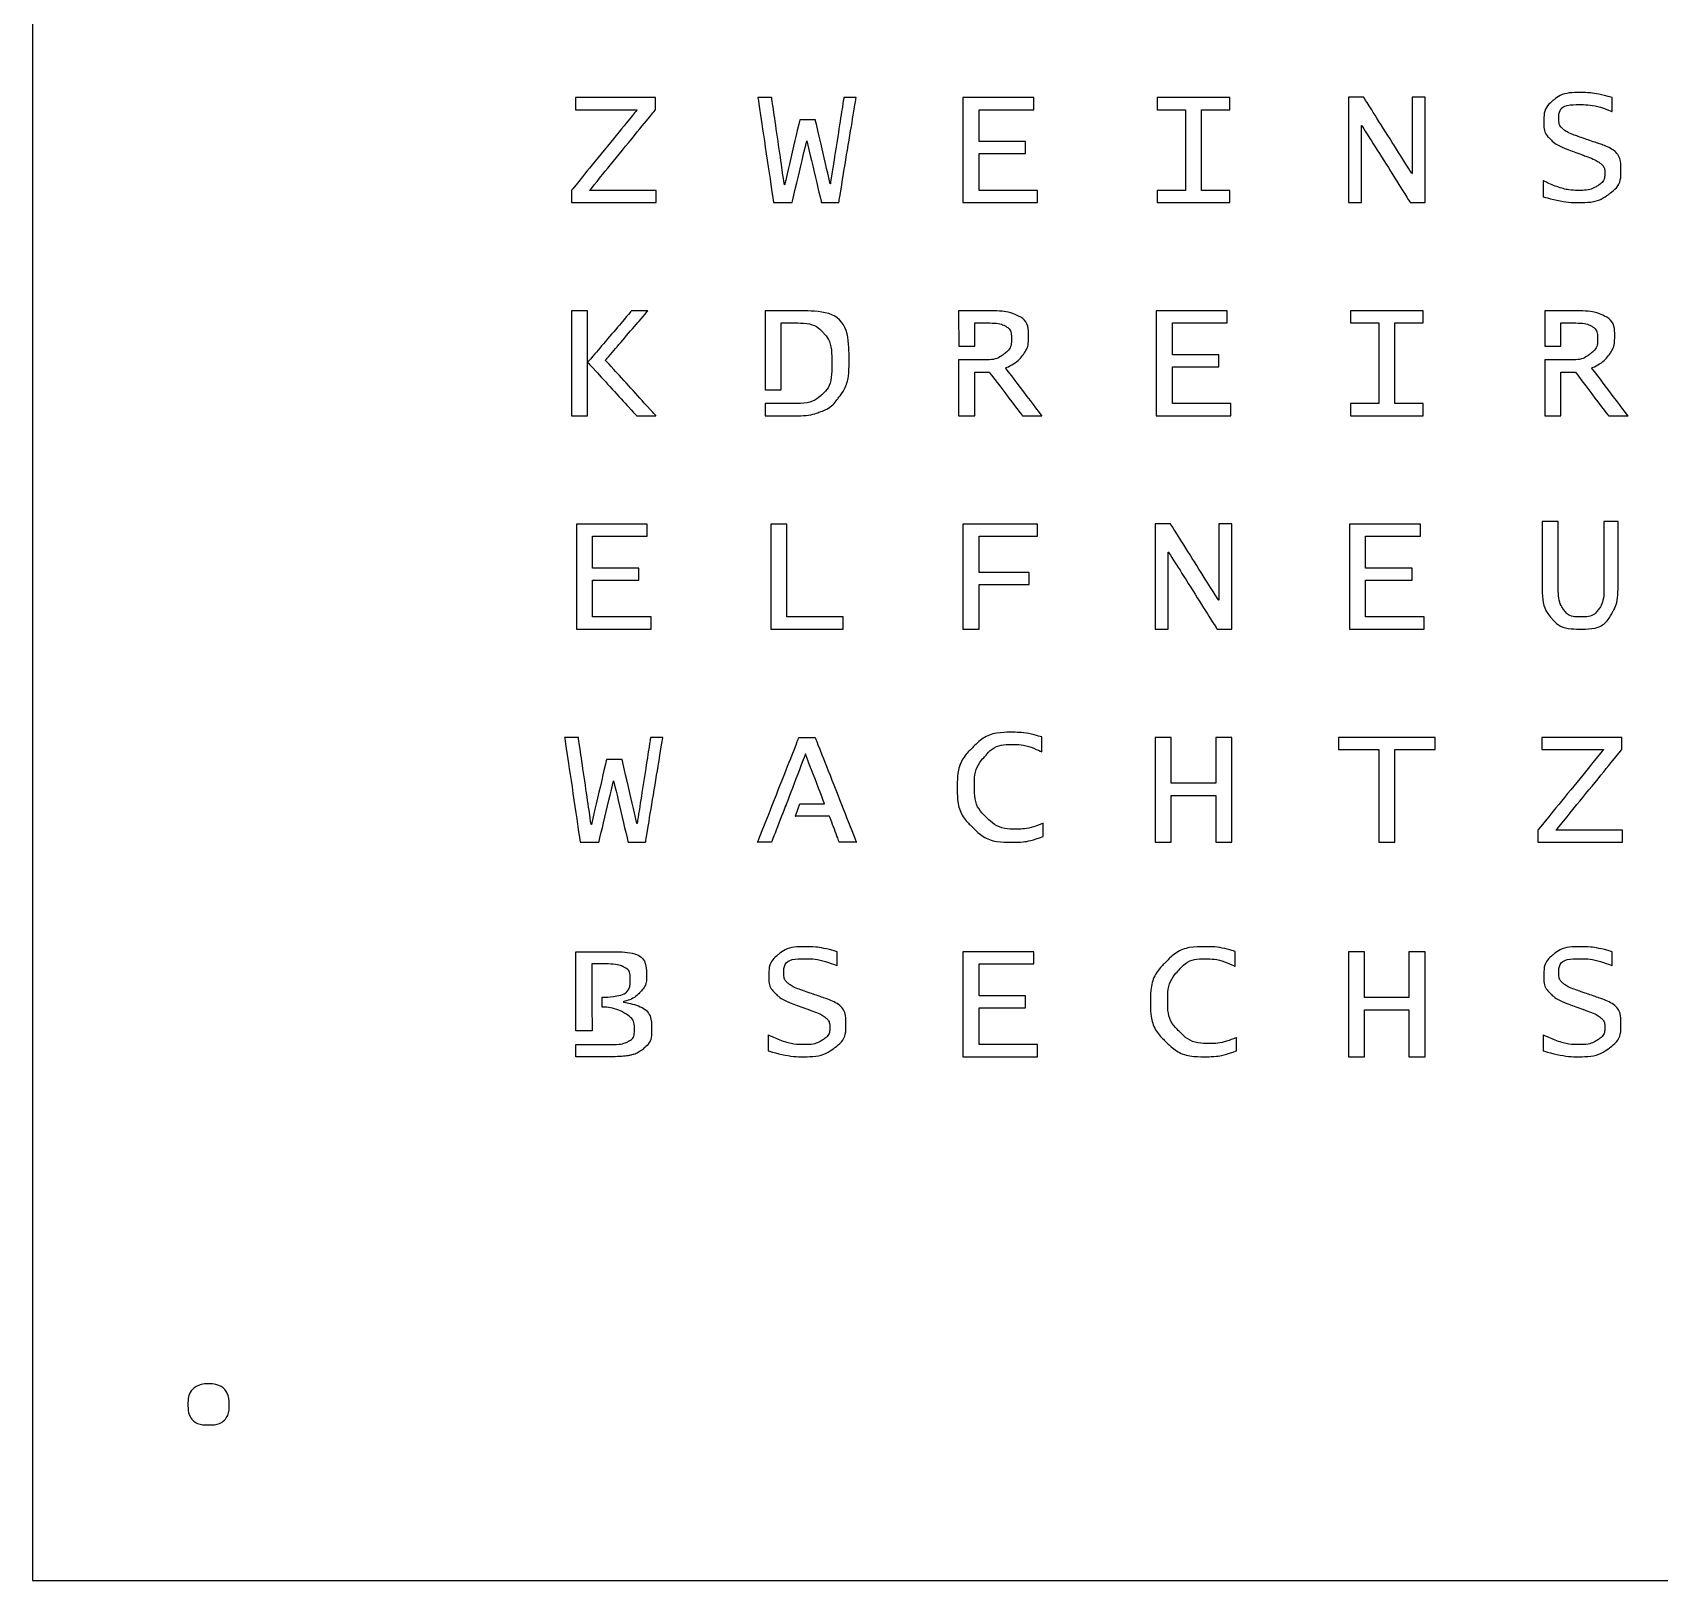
# Model space of a CAD drawing. Header units: centimetres. Extents: x -227 to 223, y -225 to 225.
# Drawn here: x -227.3 to 9.2, y -224.7 to 0.3 of the extents above; entities that cross this region are included whole.
import ezdxf

# ---------------------------------------------------------------- set-up
doc = ezdxf.new("R2010")
doc.units = ezdxf.units.CM
doc.header["$MEASUREMENT"] = 0
doc.layers.add('Ebene 1', color=7, linetype='CONTINUOUS')

msp = doc.modelspace()

# ---------------------------------------------------------------- linework, layer by layer
at = {"layer": 'Ebene 1'}
for points in [[(-227.3273, 225.3096), (-227.3273, 225.3096), (222.6727, 225.3096), (222.6727, 225.3096), (222.6727, 225.3096), (222.6727, 225.3096), (222.6727, -224.6904), (222.6727, -224.6904), (222.6727, -224.6904), (222.6727, -224.6904), (-227.3273, -224.6904), (-227.3273, -224.6904), (-227.3273, -224.6904), (-227.3273, -224.6904), (-227.3273, 225.3096), (-227.3273, 225.3096)], [(-148.9837, -24.3954), (-148.9837, -24.3954), (-148.9837, -22.6347), (-148.9837, -22.6347), (-148.9837, -22.6347), (-148.9837, -22.6347), (-139.4133, -10.906), (-139.4133, -10.906), (-139.4133, -10.906), (-139.4133, -10.906), (-148.3995, -10.906), (-148.3995, -10.906), (-148.3995, -10.906), (-148.3995, -10.906), (-148.3995, -9.1453), (-148.3995, -9.1453), (-148.3995, -9.1453), (-148.3995, -9.1453), (-136.7642, -9.1453), (-136.7642, -9.1453), (-136.7642, -9.1453), (-136.7642, -9.1453), (-136.7642, -10.906), (-136.7642, -10.906), (-136.7642, -10.906), (-136.7642, -10.906), (-146.3223, -22.6347), (-146.3223, -22.6347), (-146.3223, -22.6347), (-146.3223, -22.6347), (-136.6708, -22.6347), (-136.6708, -22.6347), (-136.6708, -22.6347), (-136.6708, -22.6347), (-136.6708, -24.3954), (-136.6708, -24.3954), (-136.6708, -24.3954), (-136.6708, -24.3954), (-148.9837, -24.3954), (-148.9837, -24.3954)], [(-119.5956, -24.3954), (-119.5956, -24.3954), (-121.8634, -9.1453), (-121.8634, -9.1453), (-121.8634, -9.1453), (-121.8634, -9.1453), (-119.8674, -9.1453), (-119.8674, -9.1453), (-119.8674, -9.1453), (-119.8674, -9.1453), (-118.0134, -21.8152), (-118.0134, -21.8152), (-118.0134, -21.8152), (-118.0134, -21.8152), (-117.9769, -21.8152), (-117.9769, -21.8152), (-117.9769, -21.8152), (-117.9769, -21.8152), (-115.778, -12.3665), (-115.778, -12.3665), (-115.778, -12.3665), (-115.778, -12.3665), (-113.5223, -12.3665), (-113.5223, -12.3665), (-113.5223, -12.3665), (-113.5223, -12.3665), (-111.36, -21.6732), (-111.36, -21.6732), (-111.36, -21.6732), (-111.36, -21.6732), (-111.3316, -21.6732), (-111.3316, -21.6732), (-111.3316, -21.6732), (-111.3316, -21.6732), (-109.3721, -9.1453), (-109.3721, -9.1453), (-109.3721, -9.1453), (-109.3721, -9.1453), (-107.5911, -9.1453), (-107.5911, -9.1453), (-107.5911, -9.1453), (-107.5911, -9.1453), (-110.0983, -24.3954), (-110.0983, -24.3954), (-110.0983, -24.3954), (-110.0983, -24.3954), (-112.642, -24.3954), (-112.642, -24.3954), (-112.642, -24.3954), (-112.642, -24.3954), (-114.7435, -15.4458), (-114.7435, -15.4458), (-114.7435, -15.4458), (-114.7435, -15.4458), (-114.7678, -15.4458), (-114.7678, -15.4458), (-114.7678, -15.4458), (-114.7678, -15.4458), (-116.8855, -24.3954), (-116.8855, -24.3954), (-116.8855, -24.3954), (-116.8855, -24.3954), (-119.5956, -24.3954), (-119.5956, -24.3954)], [(-92.0534, -24.3954), (-92.0534, -24.3954), (-92.0534, -9.1453), (-92.0534, -9.1453), (-92.0534, -9.1453), (-92.0534, -9.1453), (-81.7487, -9.1453), (-81.7487, -9.1453), (-81.7487, -9.1453), (-81.7487, -9.1453), (-81.7487, -10.906), (-81.7487, -10.906), (-81.7487, -10.906), (-81.7487, -10.906), (-89.7125, -10.906), (-89.7125, -10.906), (-89.7125, -10.906), (-89.7125, -10.906), (-89.7125, -15.5269), (-89.7125, -15.5269), (-89.7125, -15.5269), (-89.7125, -15.5269), (-82.9617, -15.5269), (-82.9617, -15.5269), (-82.9617, -15.5269), (-82.9617, -15.5269), (-82.9617, -17.2876), (-82.9617, -17.2876), (-82.9617, -17.2876), (-82.9617, -17.2876), (-89.7125, -17.2876), (-89.7125, -17.2876), (-89.7125, -17.2876), (-89.7125, -17.2876), (-89.7125, -22.6347), (-89.7125, -22.6347), (-89.7125, -22.6347), (-89.7125, -22.6347), (-81.201, -22.6347), (-81.201, -22.6347), (-81.201, -22.6347), (-81.201, -22.6347), (-81.201, -24.3954), (-81.201, -24.3954), (-81.201, -24.3954), (-81.201, -24.3954), (-92.0534, -24.3954), (-92.0534, -24.3954)], [(-63.8053, -24.3954), (-63.8053, -24.3954), (-63.8053, -22.6347), (-63.8053, -22.6347), (-63.8053, -22.6347), (-63.8053, -22.6347), (-59.7037, -22.6347), (-59.7037, -22.6347), (-59.7037, -22.6347), (-59.7037, -22.6347), (-59.7037, -10.906), (-59.7037, -10.906), (-59.7037, -10.906), (-59.7037, -10.906), (-63.8053, -10.906), (-63.8053, -10.906), (-63.8053, -10.906), (-63.8053, -10.906), (-63.8053, -9.1453), (-63.8053, -9.1453), (-63.8053, -9.1453), (-63.8053, -9.1453), (-53.2491, -9.1453), (-53.2491, -9.1453), (-53.2491, -9.1453), (-53.2491, -9.1453), (-53.2491, -10.906), (-53.2491, -10.906), (-53.2491, -10.906), (-53.2491, -10.906), (-57.3507, -10.906), (-57.3507, -10.906), (-57.3507, -10.906), (-57.3507, -10.906), (-57.3507, -22.6347), (-57.3507, -22.6347), (-57.3507, -22.6347), (-57.3507, -22.6347), (-53.2491, -22.6347), (-53.2491, -22.6347), (-53.2491, -22.6347), (-53.2491, -22.6347), (-53.2491, -24.3954), (-53.2491, -24.3954), (-53.2491, -24.3954), (-53.2491, -24.3954), (-63.8053, -24.3954), (-63.8053, -24.3954)], [(-36.0016, -24.3954), (-36.0016, -24.3954), (-36.0016, -9.0966), (-36.0016, -9.0966), (-36.0016, -9.0966), (-36.0016, -9.0966), (-33.7905, -9.0966), (-33.7905, -9.0966), (-33.7905, -9.0966), (-33.7905, -9.0966), (-26.7923, -20.1883), (-26.7923, -20.1883), (-26.7923, -20.1883), (-26.7923, -20.1883), (-26.768, -20.1883), (-26.768, -20.1883), (-26.768, -20.1883), (-26.768, -20.1883), (-26.768, -9.0966), (-26.768, -9.0966), (-26.768, -9.0966), (-26.768, -9.0966), (-24.8531, -9.0966), (-24.8531, -9.0966), (-24.8531, -9.0966), (-24.8531, -9.0966), (-24.8531, -24.3954), (-24.8531, -24.3954), (-24.8531, -24.3954), (-24.8531, -24.3954), (-27.0154, -24.3954), (-27.0154, -24.3954), (-27.0154, -24.3954), (-27.0154, -24.3954), (-34.0624, -13.2185), (-34.0624, -13.2185), (-34.0624, -13.2185), (-34.0624, -13.2185), (-34.0989, -13.2185), (-34.0989, -13.2185), (-34.0989, -13.2185), (-34.0989, -13.2185), (-34.0989, -24.3954), (-34.0989, -24.3954), (-34.0989, -24.3954), (-34.0989, -24.3954), (-36.0016, -24.3954), (-36.0016, -24.3954)], [(2.3438, -9.1331), (2.3438, -9.1331), (2.3438, -11.1657), (2.3438, -11.1657), (2.3438, -11.1657), (0.6237, -10.5003), (-0.9058, -10.1677), (-2.2446, -10.1677), (-2.2446, -10.1677), (-4.3623, -10.1677), (-5.4212, -10.8817), (-5.4212, -12.3057), (-5.4212, -12.3057), (-5.4212, -12.8858), (-5.2224, -13.3483), (-4.8248, -13.7013), (-4.8248, -13.7013), (-4.4313, -14.0542), (-3.697, -14.4193), (-2.6259, -14.7885), (-2.6259, -14.7885), (-2.6259, -14.7885), (-1.1289, -15.3119), (-1.1289, -15.3119), (-1.1289, -15.3119), (-1.1289, -15.3119), (0.2951, -15.8028), (0.2951, -15.8028), (0.2951, -15.8028), (2.5061, -16.5776), (3.6136, -17.8921), (3.6136, -19.7461), (3.6136, -19.7461), (3.6136, -21.1579), (3.0497, -22.2858), (1.9219, -23.1296), (1.9219, -23.1296), (0.79, -23.9735), (-0.7192, -24.3954), (-2.6138, -24.3954), (-2.6138, -24.3954), (-3.9282, -24.3954), (-5.6281, -24.1155), (-7.7134, -23.5515), (-7.7134, -23.5515), (-7.7134, -23.5515), (-7.7134, -21.231), (-7.7134, -21.231), (-7.7134, -21.231), (-5.6362, -22.1681), (-3.912, -22.6347), (-2.5448, -22.6347), (-2.5448, -22.6347), (-1.3845, -22.6347), (-0.4636, -22.4075), (0.2261, -21.9531), (0.2261, -21.9531), (0.9158, -21.4947), (1.2606, -20.8861), (1.2606, -20.1153), (1.2606, -20.1153), (1.2606, -19.5311), (1.0578, -19.0646), (0.648, -18.7238), (0.648, -18.7238), (0.2383, -18.383), (-0.6015, -17.9813), (-1.8795, -17.5107), (-1.8795, -17.5107), (-1.8795, -17.5107), (-3.4455, -16.9428), (-3.4455, -16.9428), (-3.4455, -16.9428), (-5.0074, -16.3626), (-6.0906, -15.7703), (-6.6991, -15.1577), (-6.6991, -15.1577), (-7.3036, -14.5492), (-7.6079, -13.7378), (-7.6079, -12.7235), (-7.6079, -12.7235), (-7.6079, -11.3523), (-7.1413, -10.2894), (-6.2123, -9.5348), (-6.2123, -9.5348), (-5.2792, -8.7842), (-3.9688, -8.4069), (-2.2811, -8.4069), (-2.2811, -8.4069), (-0.9099, -8.4069), (0.6318, -8.6504), (2.3438, -9.1331)], [(-148.9593, -55.3954), (-148.9593, -55.3954), (-148.9593, -40.1453), (-148.9593, -40.1453), (-148.9593, -40.1453), (-148.9593, -40.1453), (-146.6185, -40.1453), (-146.6185, -40.1453), (-146.6185, -40.1453), (-146.6185, -40.1453), (-146.6185, -47.6223), (-146.6185, -47.6223), (-146.6185, -47.6223), (-146.6185, -47.6223), (-140.2369, -40.1453), (-140.2369, -40.1453), (-140.2369, -40.1453), (-140.2369, -40.1453), (-137.8717, -40.1453), (-137.8717, -40.1453), (-137.8717, -40.1453), (-137.8717, -40.1453), (-144.0261, -47.3383), (-144.0261, -47.3383), (-144.0261, -47.3383), (-144.0261, -47.3383), (-136.6952, -55.3954), (-136.6952, -55.3954), (-136.6952, -55.3954), (-136.6952, -55.3954), (-139.4985, -55.3954), (-139.4985, -55.3954), (-139.4985, -55.3954), (-139.4985, -55.3954), (-146.6185, -47.6223), (-146.6185, -47.6223), (-146.6185, -47.6223), (-146.6185, -47.6223), (-146.6185, -55.3954), (-146.6185, -55.3954), (-146.6185, -55.3954), (-146.6185, -55.3954), (-148.9593, -55.3954), (-148.9593, -55.3954)], [(-118.486, -51.6338), (-118.486, -51.6338), (-120.835, -51.6338), (-120.835, -51.6338), (-120.835, -51.6338), (-120.835, -51.6338), (-120.8269, -40.1453), (-120.8269, -40.1453), (-120.8269, -40.1453), (-120.8269, -40.1453), (-116.2263, -40.1453), (-116.2263, -40.1453), (-116.2263, -40.1453), (-111.1551, -40.1453), (-108.6195, -42.5876), (-108.6195, -47.4681), (-108.6195, -47.4681), (-108.6195, -49.7238), (-109.1713, -51.5535), (-110.2707, -52.945), (-110.2707, -52.945), (-110.9604, -53.8254), (-111.8124, -54.4542), (-112.8225, -54.8315), (-112.8225, -54.8315), (-113.8327, -55.2088), (-115.1756, -55.3954), (-116.8551, -55.3954), (-116.8551, -55.3954), (-116.8551, -55.3954), (-120.8269, -55.3954), (-120.8269, -55.3954), (-120.8269, -55.3954), (-120.8269, -55.3954), (-120.8269, -53.6338), (-120.8269, -53.6338), (-120.8269, -53.6338), (-120.8269, -53.6338), (-117.3095, -53.6347), (-117.3095, -53.6347), (-117.3095, -53.6347), (-115.0741, -53.6352), (-113.4826, -53.1933), (-112.5345, -52.304), (-112.5345, -52.304), (-111.5884, -51.4167), (-111.1146, -49.9266), (-111.1146, -47.8373), (-111.1146, -47.8373), (-111.1146, -45.7115), (-111.5446, -44.1942), (-112.4006, -43.2773), (-112.4006, -43.2773), (-113.2566, -42.3645), (-114.6806, -41.906), (-116.6807, -41.906), (-116.6807, -41.906), (-116.6807, -41.906), (-118.486, -41.906), (-118.486, -41.906), (-118.486, -41.906), (-118.486, -41.906), (-118.486, -51.6338), (-118.486, -51.6338)], [(-90.3364, -41.906), (-90.3364, -41.906), (-90.3364, -45.2566), (-90.3364, -45.2566), (-90.3364, -45.2566), (-90.3364, -45.2566), (-92.6757, -45.2566), (-92.6757, -45.2566), (-92.6757, -45.2566), (-92.6757, -45.2566), (-92.6822, -40.1453), (-92.6822, -40.1453), (-92.6822, -40.1453), (-92.6822, -40.1453), (-88.4143, -40.1453), (-88.4143, -40.1453), (-88.4143, -40.1453), (-86.6414, -40.1453), (-85.4081, -40.2914), (-84.7184, -40.5835), (-84.7184, -40.5835), (-83.2457, -41.1961), (-82.5074, -42.2752), (-82.5074, -43.8209), (-82.5074, -43.8209), (-82.5074, -44.8798), (-82.763, -45.7683), (-83.2741, -46.4782), (-83.2741, -46.4782), (-83.7853, -47.1841), (-84.6373, -47.8454), (-85.8341, -48.454), (-85.8341, -48.454), (-85.8341, -48.454), (-80.5722, -55.3954), (-80.5722, -55.3954), (-80.5722, -55.3954), (-80.5722, -55.3954), (-83.4121, -55.3954), (-83.4121, -55.3954), (-83.4121, -55.3954), (-83.4121, -55.3954), (-88.2277, -49.0503), (-88.2277, -49.0503), (-88.2277, -49.0503), (-88.2277, -49.0503), (-90.3413, -49.0503), (-90.3413, -49.0503), (-90.3413, -49.0503), (-90.3413, -49.0503), (-90.3413, -55.3954), (-90.3413, -55.3954), (-90.3413, -55.3954), (-90.3413, -55.3954), (-92.6822, -55.3954), (-92.6822, -55.3954), (-92.6822, -55.3954), (-92.6822, -55.3954), (-92.6822, -47.26), (-92.6822, -47.26), (-92.6822, -47.26), (-92.6822, -47.26), (-89.104, -47.2774), (-89.104, -47.2774), (-89.104, -47.2774), (-87.8423, -47.2834), (-86.8449, -47.0006), (-86.1099, -46.4458), (-86.1099, -46.4458), (-85.3724, -45.8892), (-85.0024, -45.1435), (-85.0024, -44.1982), (-85.0024, -44.1982), (-85.0024, -43.3219), (-85.2784, -42.7173), (-85.8341, -42.3929), (-85.8341, -42.3929), (-86.3898, -42.0684), (-87.4124, -41.906), (-88.9011, -41.906), (-88.9011, -41.906), (-88.9011, -41.906), (-90.3364, -41.906), (-90.3364, -41.906)], [(-63.9534, -55.3954), (-63.9534, -55.3954), (-63.9534, -40.1453), (-63.9534, -40.1453), (-63.9534, -40.1453), (-63.9534, -40.1453), (-53.6487, -40.1453), (-53.6487, -40.1453), (-53.6487, -40.1453), (-53.6487, -40.1453), (-53.6487, -41.906), (-53.6487, -41.906), (-53.6487, -41.906), (-53.6487, -41.906), (-61.6125, -41.906), (-61.6125, -41.906), (-61.6125, -41.906), (-61.6125, -41.906), (-61.6125, -46.5269), (-61.6125, -46.5269), (-61.6125, -46.5269), (-61.6125, -46.5269), (-54.8617, -46.5269), (-54.8617, -46.5269), (-54.8617, -46.5269), (-54.8617, -46.5269), (-54.8617, -48.2876), (-54.8617, -48.2876), (-54.8617, -48.2876), (-54.8617, -48.2876), (-61.6125, -48.2876), (-61.6125, -48.2876), (-61.6125, -48.2876), (-61.6125, -48.2876), (-61.6125, -53.6347), (-61.6125, -53.6347), (-61.6125, -53.6347), (-61.6125, -53.6347), (-53.101, -53.6347), (-53.101, -53.6347), (-53.101, -53.6347), (-53.101, -53.6347), (-53.101, -55.3954), (-53.101, -55.3954), (-53.101, -55.3954), (-53.101, -55.3954), (-63.9534, -55.3954), (-63.9534, -55.3954)], [(-35.7054, -55.3954), (-35.7054, -55.3954), (-35.7054, -53.6347), (-35.7054, -53.6347), (-35.7054, -53.6347), (-35.7054, -53.6347), (-31.6038, -53.6347), (-31.6038, -53.6347), (-31.6038, -53.6347), (-31.6038, -53.6347), (-31.6038, -41.906), (-31.6038, -41.906), (-31.6038, -41.906), (-31.6038, -41.906), (-35.7054, -41.906), (-35.7054, -41.906), (-35.7054, -41.906), (-35.7054, -41.906), (-35.7054, -40.1453), (-35.7054, -40.1453), (-35.7054, -40.1453), (-35.7054, -40.1453), (-25.1492, -40.1453), (-25.1492, -40.1453), (-25.1492, -40.1453), (-25.1492, -40.1453), (-25.1492, -41.906), (-25.1492, -41.906), (-25.1492, -41.906), (-25.1492, -41.906), (-29.2508, -41.906), (-29.2508, -41.906), (-29.2508, -41.906), (-29.2508, -41.906), (-29.2508, -53.6347), (-29.2508, -53.6347), (-29.2508, -53.6347), (-29.2508, -53.6347), (-25.1492, -53.6347), (-25.1492, -53.6347), (-25.1492, -53.6347), (-25.1492, -53.6347), (-25.1492, -55.3954), (-25.1492, -55.3954), (-25.1492, -55.3954), (-25.1492, -55.3954), (-35.7054, -55.3954), (-35.7054, -55.3954)], [(-5.1283, -41.906), (-5.1283, -41.906), (-5.1283, -45.2566), (-5.1283, -45.2566), (-5.1283, -45.2566), (-5.1283, -45.2566), (-7.4676, -45.2566), (-7.4676, -45.2566), (-7.4676, -45.2566), (-7.4676, -45.2566), (-7.4741, -40.1453), (-7.4741, -40.1453), (-7.4741, -40.1453), (-7.4741, -40.1453), (-3.2062, -40.1453), (-3.2062, -40.1453), (-3.2062, -40.1453), (-1.4333, -40.1453), (-0.2, -40.2914), (0.4897, -40.5835), (0.4897, -40.5835), (1.9624, -41.1961), (2.7007, -42.2752), (2.7007, -43.8209), (2.7007, -43.8209), (2.7007, -44.8798), (2.4451, -45.7683), (1.934, -46.4782), (1.934, -46.4782), (1.4228, -47.1841), (0.5708, -47.8454), (-0.626, -48.454), (-0.626, -48.454), (-0.626, -48.454), (4.6359, -55.3954), (4.6359, -55.3954), (4.6359, -55.3954), (4.6359, -55.3954), (1.796, -55.3954), (1.796, -55.3954), (1.796, -55.3954), (1.796, -55.3954), (-3.0196, -49.0503), (-3.0196, -49.0503), (-3.0196, -49.0503), (-3.0196, -49.0503), (-5.1332, -49.0503), (-5.1332, -49.0503), (-5.1332, -49.0503), (-5.1332, -49.0503), (-5.1332, -55.3954), (-5.1332, -55.3954), (-5.1332, -55.3954), (-5.1332, -55.3954), (-7.4741, -55.3954), (-7.4741, -55.3954), (-7.4741, -55.3954), (-7.4741, -55.3954), (-7.4741, -47.26), (-7.4741, -47.26), (-7.4741, -47.26), (-7.4741, -47.26), (-3.8959, -47.2774), (-3.8959, -47.2774), (-3.8959, -47.2774), (-2.6342, -47.2834), (-1.6368, -47.0006), (-0.9018, -46.4458), (-0.9018, -46.4458), (-0.1643, -45.8892), (0.2057, -45.1435), (0.2057, -44.1982), (0.2057, -44.1982), (0.2057, -43.3219), (-0.0703, -42.7173), (-0.626, -42.3929), (-0.626, -42.3929), (-1.1817, -42.0684), (-2.2043, -41.906), (-3.693, -41.906), (-3.693, -41.906), (-3.693, -41.906), (-5.1283, -41.906), (-5.1283, -41.906)], [(-7.8434, -70.7761), (-7.8434, -70.7761), (-5.5025, -70.7761), (-5.5025, -70.7761), (-5.5025, -70.7761), (-5.5025, -70.7761), (-5.5025, -80.0341), (-5.5025, -80.0341), (-5.5025, -80.0341), (-5.5025, -81.6528), (-5.2469, -82.8212), (-4.7358, -83.5474), (-4.7358, -83.5474), (-4.2246, -84.2736), (-3.397, -84.6347), (-2.257, -84.6347), (-2.257, -84.6347), (-1.0521, -84.6347), (-0.1839, -84.2736), (0.3476, -83.5474), (0.3476, -83.5474), (0.8791, -82.8212), (1.1428, -81.6325), (1.1428, -79.9773), (1.1428, -79.9773), (1.1428, -79.9773), (1.1428, -70.7761), (1.1428, -70.7761), (1.1428, -70.7761), (1.1428, -70.7761), (3.1875, -70.7761), (3.1875, -70.7761), (3.1875, -70.7761), (3.1875, -70.7761), (3.1875, -79.6324), (3.1875, -79.6324), (3.1875, -79.6324), (3.1875, -81.5433), (2.9603, -82.9145), (2.5099, -83.7462), (2.5099, -83.7462), (1.5525, -85.511), (-0.0297, -86.3954), (-2.2326, -86.3954), (-2.2326, -86.3954), (-4.1434, -86.3954), (-5.5553, -85.872), (-6.4721, -84.8253), (-6.4721, -84.8253), (-7.385, -83.7786), (-7.8434, -82.1721), (-7.8434, -80.0016), (-7.8434, -80.0016), (-7.8434, -80.0016), (-7.8434, -70.7761), (-7.8434, -70.7761)], [(-148.2534, -86.3954), (-148.2534, -86.3954), (-148.2534, -71.1453), (-148.2534, -71.1453), (-148.2534, -71.1453), (-148.2534, -71.1453), (-137.9487, -71.1453), (-137.9487, -71.1453), (-137.9487, -71.1453), (-137.9487, -71.1453), (-137.9487, -72.906), (-137.9487, -72.906), (-137.9487, -72.906), (-137.9487, -72.906), (-145.9125, -72.906), (-145.9125, -72.906), (-145.9125, -72.906), (-145.9125, -72.906), (-145.9125, -77.5269), (-145.9125, -77.5269), (-145.9125, -77.5269), (-145.9125, -77.5269), (-139.1617, -77.5269), (-139.1617, -77.5269), (-139.1617, -77.5269), (-139.1617, -77.5269), (-139.1617, -79.2876), (-139.1617, -79.2876), (-139.1617, -79.2876), (-139.1617, -79.2876), (-145.9125, -79.2876), (-145.9125, -79.2876), (-145.9125, -79.2876), (-145.9125, -79.2876), (-145.9125, -84.6347), (-145.9125, -84.6347), (-145.9125, -84.6347), (-145.9125, -84.6347), (-137.401, -84.6347), (-137.401, -84.6347), (-137.401, -84.6347), (-137.401, -84.6347), (-137.401, -86.3954), (-137.401, -86.3954), (-137.401, -86.3954), (-137.401, -86.3954), (-148.2534, -86.3954), (-148.2534, -86.3954)], [(-120.0053, -86.3954), (-120.0053, -86.3954), (-120.0053, -71.1453), (-120.0053, -71.1453), (-120.0053, -71.1453), (-120.0053, -71.1453), (-117.6644, -71.1453), (-117.6644, -71.1453), (-117.6644, -71.1453), (-117.6644, -71.1453), (-117.6644, -84.6347), (-117.6644, -84.6347), (-117.6644, -84.6347), (-117.6644, -84.6347), (-109.4491, -84.6347), (-109.4491, -84.6347), (-109.4491, -84.6347), (-109.4491, -84.6347), (-109.4491, -86.3954), (-109.4491, -86.3954), (-109.4491, -86.3954), (-109.4491, -86.3954), (-120.0053, -86.3954), (-120.0053, -86.3954)], [(-92.0534, -86.3954), (-92.0534, -86.3954), (-92.0534, -71.1453), (-92.0534, -71.1453), (-92.0534, -71.1453), (-92.0534, -71.1453), (-81.201, -71.1453), (-81.201, -71.1453), (-81.201, -71.1453), (-81.201, -71.1453), (-81.201, -72.906), (-81.201, -72.906), (-81.201, -72.906), (-81.201, -72.906), (-89.7125, -72.906), (-89.7125, -72.906), (-89.7125, -72.906), (-89.7125, -72.906), (-89.7125, -78.1557), (-89.7125, -78.1557), (-89.7125, -78.1557), (-89.7125, -78.1557), (-82.4506, -78.1557), (-82.4506, -78.1557), (-82.4506, -78.1557), (-82.4506, -78.1557), (-82.4506, -79.9165), (-82.4506, -79.9165), (-82.4506, -79.9165), (-82.4506, -79.9165), (-89.7125, -79.9165), (-89.7125, -79.9165), (-89.7125, -79.9165), (-89.7125, -79.9165), (-89.7125, -86.3954), (-89.7125, -86.3954), (-89.7125, -86.3954), (-89.7125, -86.3954), (-92.0534, -86.3954), (-92.0534, -86.3954)], [(-64.1015, -86.3954), (-64.1015, -86.3954), (-64.1015, -71.0966), (-64.1015, -71.0966), (-64.1015, -71.0966), (-64.1015, -71.0966), (-61.8904, -71.0966), (-61.8904, -71.0966), (-61.8904, -71.0966), (-61.8904, -71.0966), (-54.8922, -82.1883), (-54.8922, -82.1883), (-54.8922, -82.1883), (-54.8922, -82.1883), (-54.8679, -82.1883), (-54.8679, -82.1883), (-54.8679, -82.1883), (-54.8679, -82.1883), (-54.8679, -71.0966), (-54.8679, -71.0966), (-54.8679, -71.0966), (-54.8679, -71.0966), (-52.953, -71.0966), (-52.953, -71.0966), (-52.953, -71.0966), (-52.953, -71.0966), (-52.953, -86.3954), (-52.953, -86.3954), (-52.953, -86.3954), (-52.953, -86.3954), (-55.1153, -86.3954), (-55.1153, -86.3954), (-55.1153, -86.3954), (-55.1153, -86.3954), (-62.1623, -75.2185), (-62.1623, -75.2185), (-62.1623, -75.2185), (-62.1623, -75.2185), (-62.1988, -75.2185), (-62.1988, -75.2185), (-62.1988, -75.2185), (-62.1988, -75.2185), (-62.1988, -86.3954), (-62.1988, -86.3954), (-62.1988, -86.3954), (-62.1988, -86.3954), (-64.1015, -86.3954), (-64.1015, -86.3954)], [(-35.8535, -86.3954), (-35.8535, -86.3954), (-35.8535, -71.1453), (-35.8535, -71.1453), (-35.8535, -71.1453), (-35.8535, -71.1453), (-25.5488, -71.1453), (-25.5488, -71.1453), (-25.5488, -71.1453), (-25.5488, -71.1453), (-25.5488, -72.906), (-25.5488, -72.906), (-25.5488, -72.906), (-25.5488, -72.906), (-33.5126, -72.906), (-33.5126, -72.906), (-33.5126, -72.906), (-33.5126, -72.906), (-33.5126, -77.5269), (-33.5126, -77.5269), (-33.5126, -77.5269), (-33.5126, -77.5269), (-26.7618, -77.5269), (-26.7618, -77.5269), (-26.7618, -77.5269), (-26.7618, -77.5269), (-26.7618, -79.2876), (-26.7618, -79.2876), (-26.7618, -79.2876), (-26.7618, -79.2876), (-33.5126, -79.2876), (-33.5126, -79.2876), (-33.5126, -79.2876), (-33.5126, -79.2876), (-33.5126, -84.6347), (-33.5126, -84.6347), (-33.5126, -84.6347), (-33.5126, -84.6347), (-25.0011, -84.6347), (-25.0011, -84.6347), (-25.0011, -84.6347), (-25.0011, -84.6347), (-25.0011, -86.3954), (-25.0011, -86.3954), (-25.0011, -86.3954), (-25.0011, -86.3954), (-35.8535, -86.3954), (-35.8535, -86.3954)], [(-80.3694, -116.5515), (-81.9394, -117.1155), (-83.4162, -117.3954), (-84.8036, -117.3954), (-84.8036, -117.3954), (-87.2256, -117.3954), (-89.1811, -116.6692), (-90.6619, -115.2127), (-90.6619, -115.2127), (-92.1427, -113.7604), (-92.8851, -111.8495), (-92.8851, -109.4803), (-92.8851, -109.4803), (-92.8851, -107.0786), (-92.1467, -105.1312), (-90.674, -103.6423), (-90.674, -103.6423), (-89.2014, -102.1534), (-87.2743, -101.4069), (-84.8969, -101.4069), (-84.8969, -101.4069), (-83.55, -101.4069), (-82.1098, -101.6382), (-80.5722, -102.0966), (-80.5722, -102.0966), (-80.5722, -102.0966), (-80.5722, -104.2509), (-80.5722, -104.2509), (-80.5722, -104.2509), (-82.1423, -103.5287), (-83.6068, -103.1677), (-84.97, -103.1677), (-84.97, -103.1677), (-86.5481, -103.1677), (-87.8463, -103.7478), (-88.8646, -104.904), (-88.8646, -104.904), (-89.8829, -106.0603), (-90.39, -107.5329), (-90.39, -109.3221), (-90.39, -109.3221), (-90.39, -111.1315), (-89.814, -112.6082), (-88.6658, -113.7563), (-88.6658, -113.7563), (-87.5177, -114.9044), (-86.041, -115.4805), (-84.2316, -115.4805), (-84.2316, -115.4805), (-83.1403, -115.4805), (-81.8502, -115.1965), (-80.3694, -114.6245), (-80.3694, -114.6245), (-80.3694, -114.6245), (-80.3694, -116.5515), (-80.3694, -116.5515)], [(-147.6956, -117.3954), (-147.6956, -117.3954), (-149.9634, -102.1453), (-149.9634, -102.1453), (-149.9634, -102.1453), (-149.9634, -102.1453), (-147.9674, -102.1453), (-147.9674, -102.1453), (-147.9674, -102.1453), (-147.9674, -102.1453), (-146.1134, -114.8152), (-146.1134, -114.8152), (-146.1134, -114.8152), (-146.1134, -114.8152), (-146.0769, -114.8152), (-146.0769, -114.8152), (-146.0769, -114.8152), (-146.0769, -114.8152), (-143.878, -105.3665), (-143.878, -105.3665), (-143.878, -105.3665), (-143.878, -105.3665), (-141.6223, -105.3665), (-141.6223, -105.3665), (-141.6223, -105.3665), (-141.6223, -105.3665), (-139.46, -114.6732), (-139.46, -114.6732), (-139.46, -114.6732), (-139.46, -114.6732), (-139.4316, -114.6732), (-139.4316, -114.6732), (-139.4316, -114.6732), (-139.4316, -114.6732), (-137.4721, -102.1453), (-137.4721, -102.1453), (-137.4721, -102.1453), (-137.4721, -102.1453), (-135.6911, -102.1453), (-135.6911, -102.1453), (-135.6911, -102.1453), (-135.6911, -102.1453), (-138.1983, -117.3954), (-138.1983, -117.3954), (-138.1983, -117.3954), (-138.1983, -117.3954), (-140.742, -117.3954), (-140.742, -117.3954), (-140.742, -117.3954), (-140.742, -117.3954), (-142.8435, -108.4458), (-142.8435, -108.4458), (-142.8435, -108.4458), (-142.8435, -108.4458), (-142.8678, -108.4458), (-142.8678, -108.4458), (-142.8678, -108.4458), (-142.8678, -108.4458), (-144.9855, -117.3954), (-144.9855, -117.3954), (-144.9855, -117.3954), (-144.9855, -117.3954), (-147.6956, -117.3954), (-147.6956, -117.3954)], [(-115.7575, -111.8213), (-115.7575, -111.8213), (-116.4266, -113.5819), (-116.4266, -113.5819), (-116.4266, -113.5819), (-116.4266, -113.5819), (-114.2821, -113.5819), (-114.2821, -113.5819), (-114.2821, -113.5819), (-114.2821, -113.5819), (-111.4655, -113.5819), (-111.4655, -113.5819), (-111.4655, -113.5819), (-111.4655, -113.5819), (-110.0293, -117.3954), (-110.0293, -117.3954), (-110.0293, -117.3954), (-110.0293, -117.3954), (-107.5424, -117.3954), (-107.5424, -117.3954), (-107.5424, -117.3954), (-107.5424, -117.3954), (-113.5548, -102.1453), (-113.5548, -102.1453), (-113.5548, -102.1453), (-113.5548, -102.1453), (-115.8956, -102.1453), (-115.8956, -102.1453), (-115.8956, -102.1453), (-115.8956, -102.1453), (-121.9121, -117.3954), (-121.9121, -117.3954), (-121.9121, -117.3954), (-121.9121, -117.3954), (-119.8917, -117.3954), (-119.8917, -117.3954), (-119.8917, -117.3954), (-119.8917, -117.3954), (-117.7294, -111.8212), (-117.7294, -111.8212), (-117.7294, -111.8212), (-117.7294, -111.8212), (-114.9585, -104.5349), (-114.9585, -104.5349), (-114.9585, -104.5349), (-114.9585, -104.5349), (-112.1673, -111.8212), (-112.1673, -111.8212), (-112.1673, -111.8212), (-112.1673, -111.8212), (-114.2984, -111.8213), (-114.2984, -111.8213), (-114.2984, -111.8213), (-114.2984, -111.8213), (-115.7575, -111.8213), (-115.7575, -111.8213)], [(-64.1015, -117.3954), (-64.1015, -117.3954), (-64.1015, -102.1453), (-64.1015, -102.1453), (-64.1015, -102.1453), (-64.1015, -102.1453), (-61.7606, -102.1453), (-61.7606, -102.1453), (-61.7606, -102.1453), (-61.7606, -102.1453), (-61.7606, -108.8109), (-61.7606, -108.8109), (-61.7606, -108.8109), (-61.7606, -108.8109), (-55.306, -108.8109), (-55.306, -108.8109), (-55.306, -108.8109), (-55.306, -108.8109), (-55.306, -102.1453), (-55.306, -102.1453), (-55.306, -102.1453), (-55.306, -102.1453), (-52.953, -102.1453), (-52.953, -102.1453), (-52.953, -102.1453), (-52.953, -102.1453), (-52.953, -117.3954), (-52.953, -117.3954), (-52.953, -117.3954), (-52.953, -117.3954), (-55.306, -117.3954), (-55.306, -117.3954), (-55.306, -117.3954), (-55.306, -117.3954), (-55.306, -110.5716), (-55.306, -110.5716), (-55.306, -110.5716), (-55.306, -110.5716), (-61.7606, -110.5716), (-61.7606, -110.5716), (-61.7606, -110.5716), (-61.7606, -110.5716), (-61.7606, -117.3954), (-61.7606, -117.3954), (-61.7606, -117.3954), (-61.7606, -117.3954), (-64.1015, -117.3954), (-64.1015, -117.3954)], [(-31.6059, -117.3954), (-31.6059, -117.3954), (-31.6059, -103.906), (-31.6059, -103.906), (-31.6059, -103.906), (-31.6059, -103.906), (-37.4641, -103.906), (-37.4641, -103.906), (-37.4641, -103.906), (-37.4641, -103.906), (-37.4641, -102.1453), (-37.4641, -102.1453), (-37.4641, -102.1453), (-37.4641, -102.1453), (-23.3906, -102.1453), (-23.3906, -102.1453), (-23.3906, -102.1453), (-23.3906, -102.1453), (-23.3906, -103.906), (-23.3906, -103.906), (-23.3906, -103.906), (-23.3906, -103.906), (-29.2529, -103.906), (-29.2529, -103.906), (-29.2529, -103.906), (-29.2529, -103.906), (-29.2529, -117.3954), (-29.2529, -117.3954), (-29.2529, -117.3954), (-29.2529, -117.3954), (-31.6059, -117.3954), (-31.6059, -117.3954)], [(-8.4845, -117.3954), (-8.4845, -117.3954), (-8.4845, -115.6347), (-8.4845, -115.6347), (-8.4845, -115.6347), (-8.4845, -115.6347), (1.0859, -103.906), (1.0859, -103.906), (1.0859, -103.906), (1.0859, -103.906), (-7.9003, -103.906), (-7.9003, -103.906), (-7.9003, -103.906), (-7.9003, -103.906), (-7.9003, -102.1453), (-7.9003, -102.1453), (-7.9003, -102.1453), (-7.9003, -102.1453), (3.735, -102.1453), (3.735, -102.1453), (3.735, -102.1453), (3.735, -102.1453), (3.735, -103.906), (3.735, -103.906), (3.735, -103.906), (3.735, -103.906), (-5.8231, -115.6347), (-5.8231, -115.6347), (-5.8231, -115.6347), (-5.8231, -115.6347), (3.8284, -115.6347), (3.8284, -115.6347), (3.8284, -115.6347), (3.8284, -115.6347), (3.8284, -117.3954), (3.8284, -117.3954), (3.8284, -117.3954), (3.8284, -117.3954), (-8.4845, -117.3954), (-8.4845, -117.3954)], [(-148.331, -144.7996), (-148.331, -144.7996), (-145.9872, -144.7996), (-145.9872, -144.7996), (-145.9872, -144.7996), (-145.9872, -144.7996), (-145.9897, -135.0709), (-145.9897, -135.0709), (-145.9897, -135.0709), (-145.9897, -135.0709), (-144.9003, -135.0709), (-144.9003, -135.0709), (-144.9003, -135.0709), (-143.1478, -135.0709), (-141.9673, -135.222), (-141.3586, -135.5213), (-141.3586, -135.5213), (-140.7466, -135.8221), (-140.4337, -136.4057), (-140.4417, -137.2698), (-140.4417, -137.2698), (-140.4615, -139.3834), (-143.1095, -139.9068), (-144.3442, -139.9068), (-144.3442, -139.9068), (-144.3442, -139.9068), (-144.4879, -139.9068), (-144.4879, -139.9068), (-144.4879, -139.9068), (-144.4879, -139.9068), (-144.4886, -141.3673), (-144.4886, -141.3673), (-144.4886, -141.3673), (-144.4886, -141.3673), (-144.3077, -141.3673), (-144.3077, -141.3673), (-144.3077, -141.3673), (-143.3826, -141.3673), (-142.0043, -141.7754), (-141.245, -142.2355), (-141.245, -142.2355), (-140.2929, -142.8126), (-139.8129, -143.5946), (-139.8129, -144.5764), (-139.8129, -144.5764), (-139.8129, -145.4243), (-140.1049, -146.0096), (-140.6851, -146.3249), (-140.6851, -146.3249), (-141.2686, -146.6419), (-142.3323, -146.7996), (-143.8779, -146.7996), (-143.8779, -146.7996), (-143.8779, -146.7996), (-148.331, -146.7996), (-148.331, -146.7996), (-148.331, -146.7996), (-148.331, -146.7996), (-148.3365, -148.5603), (-148.3365, -148.5603), (-148.3365, -148.5603), (-148.3365, -148.5603), (-143.736, -148.5603), (-143.736, -148.5603), (-143.736, -148.5603), (-142.2065, -148.5603), (-141.0989, -148.4873), (-140.4093, -148.3412), (-140.4093, -148.3412), (-139.7196, -148.1952), (-139.1029, -147.895), (-138.5674, -147.4446), (-138.5674, -147.4446), (-137.7357, -146.7631), (-137.3179, -145.8178), (-137.3179, -144.6129), (-137.3179, -144.6129), (-137.3179, -142.5073), (-138.7297, -141.1604), (-141.5574, -140.5843), (-141.5574, -140.5843), (-140.4579, -140.3044), (-139.5979, -139.8419), (-138.9853, -139.1887), (-138.9853, -139.1887), (-138.3727, -138.5315), (-138.0643, -137.7566), (-138.0643, -136.8519), (-138.0643, -136.8519), (-138.0643, -134.4908), (-139.8494, -133.3102), (-143.4155, -133.3102), (-143.4155, -133.3102), (-143.4155, -133.3102), (-148.3365, -133.3102), (-148.3365, -133.3102), (-148.3365, -133.3102), (-148.3365, -133.3102), (-148.331, -137.9129), (-148.331, -137.9129), (-148.331, -137.9129), (-148.331, -137.9129), (-148.331, -144.7996), (-148.331, -144.7996)], [(-110.3335, -133.298), (-110.3335, -133.298), (-110.3335, -135.3306), (-110.3335, -135.3306), (-110.3335, -135.3306), (-112.0536, -134.6652), (-113.5831, -134.3326), (-114.9219, -134.3326), (-114.9219, -134.3326), (-117.0396, -134.3326), (-118.0985, -135.0466), (-118.0985, -136.4706), (-118.0985, -136.4706), (-118.0985, -137.0507), (-117.8997, -137.5132), (-117.5021, -137.8662), (-117.5021, -137.8662), (-117.1086, -138.2191), (-116.3743, -138.5842), (-115.3032, -138.9534), (-115.3032, -138.9534), (-115.3032, -138.9534), (-113.8062, -139.4768), (-113.8062, -139.4768), (-113.8062, -139.4768), (-113.8062, -139.4768), (-112.3822, -139.9677), (-112.3822, -139.9677), (-112.3822, -139.9677), (-110.1712, -140.7425), (-109.0637, -142.057), (-109.0637, -143.911), (-109.0637, -143.911), (-109.0637, -145.3228), (-109.6276, -146.4507), (-110.7554, -147.2945), (-110.7554, -147.2945), (-111.8873, -148.1384), (-113.3965, -148.5603), (-115.2911, -148.5603), (-115.2911, -148.5603), (-116.6055, -148.5603), (-118.3054, -148.2804), (-120.3907, -147.7164), (-120.3907, -147.7164), (-120.3907, -147.7164), (-120.3907, -145.3959), (-120.3907, -145.3959), (-120.3907, -145.3959), (-118.3135, -146.333), (-116.5893, -146.7996), (-115.2221, -146.7996), (-115.2221, -146.7996), (-114.0618, -146.7996), (-113.1409, -146.5724), (-112.4512, -146.118), (-112.4512, -146.118), (-111.7615, -145.6596), (-111.4167, -145.051), (-111.4167, -144.2802), (-111.4167, -144.2802), (-111.4167, -143.696), (-111.6195, -143.2295), (-112.0293, -142.8887), (-112.0293, -142.8887), (-112.439, -142.5479), (-113.2788, -142.1462), (-114.5568, -141.6756), (-114.5568, -141.6756), (-114.5568, -141.6756), (-116.1228, -141.1077), (-116.1228, -141.1077), (-116.1228, -141.1077), (-117.6847, -140.5275), (-118.7679, -139.9352), (-119.3764, -139.3226), (-119.3764, -139.3226), (-119.9809, -138.7141), (-120.2852, -137.9027), (-120.2852, -136.8884), (-120.2852, -136.8884), (-120.2852, -135.5172), (-119.8186, -134.4543), (-118.8896, -133.6997), (-118.8896, -133.6997), (-117.9565, -132.9491), (-116.6461, -132.5718), (-114.9584, -132.5718), (-114.9584, -132.5718), (-113.5872, -132.5718), (-112.0455, -132.8153), (-110.3335, -133.298)], [(-92.0534, -148.5603), (-92.0534, -148.5603), (-92.0534, -133.3102), (-92.0534, -133.3102), (-92.0534, -133.3102), (-92.0534, -133.3102), (-81.7487, -133.3102), (-81.7487, -133.3102), (-81.7487, -133.3102), (-81.7487, -133.3102), (-81.7487, -135.0709), (-81.7487, -135.0709), (-81.7487, -135.0709), (-81.7487, -135.0709), (-89.7125, -135.0709), (-89.7125, -135.0709), (-89.7125, -135.0709), (-89.7125, -135.0709), (-89.7125, -139.6918), (-89.7125, -139.6918), (-89.7125, -139.6918), (-89.7125, -139.6918), (-82.9617, -139.6918), (-82.9617, -139.6918), (-82.9617, -139.6918), (-82.9617, -139.6918), (-82.9617, -141.4525), (-82.9617, -141.4525), (-82.9617, -141.4525), (-82.9617, -141.4525), (-89.7125, -141.4525), (-89.7125, -141.4525), (-89.7125, -141.4525), (-89.7125, -141.4525), (-89.7125, -146.7996), (-89.7125, -146.7996), (-89.7125, -146.7996), (-89.7125, -146.7996), (-81.201, -146.7996), (-81.201, -146.7996), (-81.201, -146.7996), (-81.201, -146.7996), (-81.201, -148.5603), (-81.201, -148.5603), (-81.201, -148.5603), (-81.201, -148.5603), (-92.0534, -148.5603), (-92.0534, -148.5603)], [(-52.2694, -147.7164), (-53.8394, -148.2804), (-55.3162, -148.5603), (-56.7036, -148.5603), (-56.7036, -148.5603), (-59.1256, -148.5603), (-61.0811, -147.8341), (-62.5619, -146.3776), (-62.5619, -146.3776), (-64.0427, -144.9253), (-64.7851, -143.0144), (-64.7851, -140.6452), (-64.7851, -140.6452), (-64.7851, -138.2435), (-64.0467, -136.2961), (-62.574, -134.8072), (-62.574, -134.8072), (-61.1014, -133.3183), (-59.1743, -132.5718), (-56.7969, -132.5718), (-56.7969, -132.5718), (-55.45, -132.5718), (-54.0098, -132.8031), (-52.4722, -133.2615), (-52.4722, -133.2615), (-52.4722, -133.2615), (-52.4722, -135.4158), (-52.4722, -135.4158), (-52.4722, -135.4158), (-54.0423, -134.6936), (-55.5068, -134.3326), (-56.87, -134.3326), (-56.87, -134.3326), (-58.4481, -134.3326), (-59.7463, -134.9127), (-60.7646, -136.0689), (-60.7646, -136.0689), (-61.7829, -137.2252), (-62.29, -138.6978), (-62.29, -140.487), (-62.29, -140.487), (-62.29, -142.2964), (-61.714, -143.7731), (-60.5658, -144.9212), (-60.5658, -144.9212), (-59.4177, -146.0693), (-57.941, -146.6454), (-56.1316, -146.6454), (-56.1316, -146.6454), (-55.0403, -146.6454), (-53.7502, -146.3614), (-52.2694, -145.7894), (-52.2694, -145.7894), (-52.2694, -145.7894), (-52.2694, -147.7164), (-52.2694, -147.7164)], [(-36.0016, -148.5603), (-36.0016, -148.5603), (-36.0016, -133.3102), (-36.0016, -133.3102), (-36.0016, -133.3102), (-36.0016, -133.3102), (-33.6607, -133.3102), (-33.6607, -133.3102), (-33.6607, -133.3102), (-33.6607, -133.3102), (-33.6607, -139.9758), (-33.6607, -139.9758), (-33.6607, -139.9758), (-33.6607, -139.9758), (-27.2061, -139.9758), (-27.2061, -139.9758), (-27.2061, -139.9758), (-27.2061, -139.9758), (-27.2061, -133.3102), (-27.2061, -133.3102), (-27.2061, -133.3102), (-27.2061, -133.3102), (-24.8531, -133.3102), (-24.8531, -133.3102), (-24.8531, -133.3102), (-24.8531, -133.3102), (-24.8531, -148.5603), (-24.8531, -148.5603), (-24.8531, -148.5603), (-24.8531, -148.5603), (-27.2061, -148.5603), (-27.2061, -148.5603), (-27.2061, -148.5603), (-27.2061, -148.5603), (-27.2061, -141.7365), (-27.2061, -141.7365), (-27.2061, -141.7365), (-27.2061, -141.7365), (-33.6607, -141.7365), (-33.6607, -141.7365), (-33.6607, -141.7365), (-33.6607, -141.7365), (-33.6607, -148.5603), (-33.6607, -148.5603), (-33.6607, -148.5603), (-33.6607, -148.5603), (-36.0016, -148.5603), (-36.0016, -148.5603)], [(2.3434, -133.298), (2.3434, -133.298), (2.3434, -135.3306), (2.3434, -135.3306), (2.3434, -135.3306), (0.6233, -134.6652), (-0.9062, -134.3326), (-2.245, -134.3326), (-2.245, -134.3326), (-4.3627, -134.3326), (-5.4216, -135.0466), (-5.4216, -136.4706), (-5.4216, -136.4706), (-5.4216, -137.0507), (-5.2228, -137.5132), (-4.8252, -137.8662), (-4.8252, -137.8662), (-4.4317, -138.2191), (-3.6974, -138.5842), (-2.6263, -138.9534), (-2.6263, -138.9534), (-2.6263, -138.9534), (-1.1293, -139.4768), (-1.1293, -139.4768), (-1.1293, -139.4768), (-1.1293, -139.4768), (0.2947, -139.9677), (0.2947, -139.9677), (0.2947, -139.9677), (2.5057, -140.7425), (3.6132, -142.057), (3.6132, -143.911), (3.6132, -143.911), (3.6132, -145.3228), (3.0493, -146.4507), (1.9215, -147.2945), (1.9215, -147.2945), (0.7896, -148.1384), (-0.7196, -148.5603), (-2.6142, -148.5603), (-2.6142, -148.5603), (-3.9286, -148.5603), (-5.6285, -148.2804), (-7.7138, -147.7164), (-7.7138, -147.7164), (-7.7138, -147.7164), (-7.7138, -145.3959), (-7.7138, -145.3959), (-7.7138, -145.3959), (-5.6366, -146.333), (-3.9124, -146.7996), (-2.5452, -146.7996), (-2.5452, -146.7996), (-1.3849, -146.7996), (-0.464, -146.5724), (0.2257, -146.118), (0.2257, -146.118), (0.9154, -145.6596), (1.2602, -145.051), (1.2602, -144.2802), (1.2602, -144.2802), (1.2602, -143.696), (1.0574, -143.2295), (0.6476, -142.8887), (0.6476, -142.8887), (0.2379, -142.5479), (-0.6019, -142.1462), (-1.8799, -141.6756), (-1.8799, -141.6756), (-1.8799, -141.6756), (-3.4459, -141.1077), (-3.4459, -141.1077), (-3.4459, -141.1077), (-5.0078, -140.5275), (-6.091, -139.9352), (-6.6995, -139.3226), (-6.6995, -139.3226), (-7.304, -138.7141), (-7.6083, -137.9027), (-7.6083, -136.8884), (-7.6083, -136.8884), (-7.6083, -135.5172), (-7.1417, -134.4543), (-6.2127, -133.6997), (-6.2127, -133.6997), (-5.2796, -132.9491), (-3.9692, -132.5718), (-2.2815, -132.5718), (-2.2815, -132.5718), (-0.9103, -132.5718), (0.6314, -132.8153), (2.3434, -133.298)], [(-201.7273, -196.0904), (-200.075, -196.0904), (-198.7273, -197.438), (-198.7273, -199.0904), (-198.7273, -199.0904), (-198.7273, -200.7428), (-200.075, -202.0904), (-201.7273, -202.0904), (-201.7273, -202.0904), (-203.3796, -202.0904), (-204.7273, -200.7428), (-204.7273, -199.0904), (-204.7273, -199.0904), (-204.7273, -197.438), (-203.3796, -196.0904), (-201.7273, -196.0904)]]:
    msp.add_open_spline(points, degree=3, dxfattribs=at)

doc.saveas('drawing.dxf')
